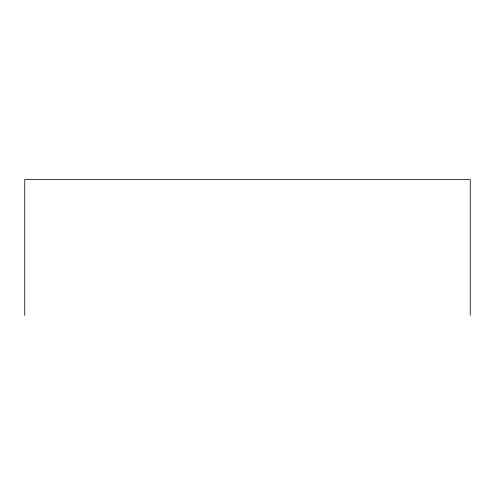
<?xml version="1.0" encoding="UTF-8"?>
<svg xmlns="http://www.w3.org/2000/svg" width="495" height="495" viewBox="0 0 495 495"><rect width="100%" height="100%" fill="white"/><g stroke="black" fill="none" stroke-linecap="round" stroke-linejoin="round"><path stroke-width="0.74" d="M470.25 315.439L470.25 179.561L24.75 179.561L24.75 315.439"/></g></svg>
